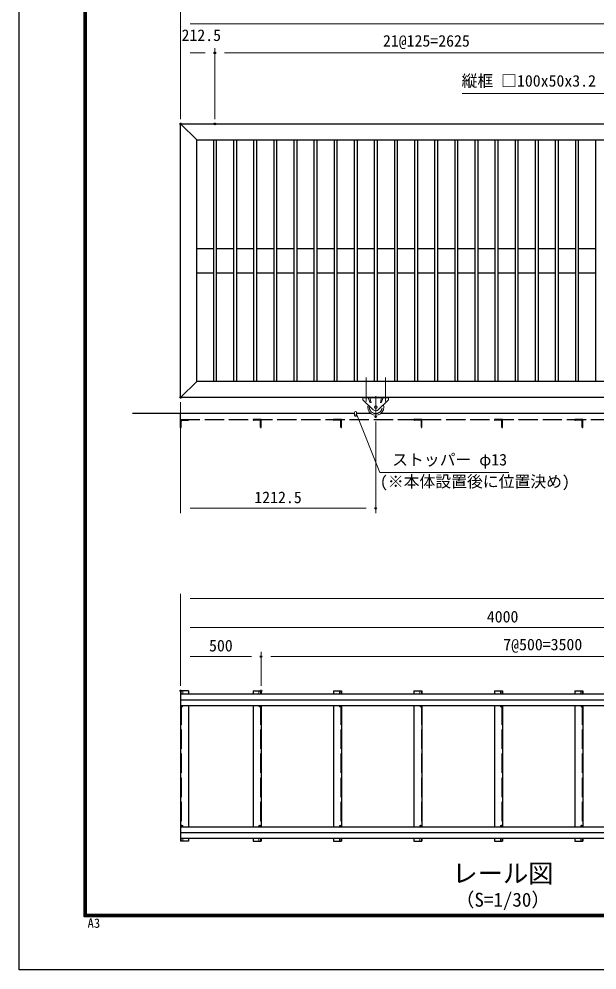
# Model space of a CAD drawing. Units: millimetres, scale not verified. Extents: x -6300 to 6300, y -4455 to 4455.
# Drawn here: x -6300 to -2708, y -4455 to 1454 of the extents above; entities that cross this region are included whole.
import ezdxf
from ezdxf.enums import TextEntityAlignment as Align

# ---------------------------------------------------------------- set-up
doc = ezdxf.new("R2010")
doc.units = ezdxf.units.MM
doc.header["$LTSCALE"] = 20
doc.header["$PDMODE"] = 32
doc.header["$PDSIZE"] = 10
for name, pattern in [('DASHED', [7.5, 6, -1.5]), ('USER1', [50.8, 31.75, -6.35, 6.35, -6.35]), ('USER2', [9.525, 6.35, -3.175])]:
    doc.linetypes.add(name, pattern=pattern)
for name, color, linetype, lineweight in [('0-0_D-TTL-TXT', 7, 'Continuous', 25), ('0-1_D-STR1', 1, 'Continuous', 25), ('0-2_D-BMK', 2, 'USER1', 13), ('0-3_D-STR4', 7, 'Continuous', 25), ('0-4_D-STR3', 3, 'Continuous', 13), ('0-5_D-STR5', 4, 'Continuous', 25), ('0-8_D-STR-DIM', 7, 'Continuous', 13), ('0-B_D-STR-TXT', 7, 'Continuous', 13), ('0-C_D-TTL', 7, 'Continuous', 25)]:
    doc.layers.add(name, color=color, linetype=linetype, lineweight=lineweight)
doc.layers.add('0-A_Defpoints', color=8, linetype='Continuous')
doc.styles.add('ＭＳ ゴシック', font='')
doc.styles.get('ＭＳ ゴシック').set_extended_font_data('MS Gothic')

msp = doc.modelspace()

# ---------------------------------------------------------------- linework, layer by layer
at = {"layer": '0-1_D-STR1'}
for p, q in [((-5195.52, 702.24), (-5295.52, 802.24)), ((-5092.02, 702.24), (-5092.02, -797.76)), ((-5074.02, 702.24), (-5074.02, -797.76)), ((-4967.02, 702.24), (-4967.02, -797.76)), ((-4949.02, 702.24), (-4949.02, -797.76)), ((-4842.02, 702.24), (-4842.02, -797.76)), ((-4824.02, 702.24), (-4824.02, -797.76)), ((-4717.02, 702.24), (-4717.02, -797.76)), ((-4699.02, 702.24), (-4699.02, -797.76)), ((-4592.02, 702.24), (-4592.02, -797.76)), ((-4574.02, 702.24), (-4574.02, -797.76)), ((-4467.02, 702.24), (-4467.02, -797.76)), ((-4449.02, 702.24), (-4449.02, -797.76)), ((-4342.02, 702.24), (-4342.02, -797.76)), ((-4324.02, 702.24), (-4324.02, -797.76)), ((-4217.02, 702.24), (-4217.02, -797.76)), ((-4199.02, 702.24), (-4199.02, -797.76)), ((-4092.02, 702.24), (-4092.02, -797.76)), ((-4074.02, 702.24), (-4074.02, -797.76)), ((-3967.02, 702.24), (-3967.02, -797.76)), ((-3949.02, 702.24), (-3949.02, -797.76)), ((-3842.02, 702.24), (-3842.02, -797.76)), ((-3824.02, 702.24), (-3824.02, -797.76)), ((-3717.02, 702.24), (-3717.02, -797.76)), ((-3699.02, 702.24), (-3699.02, -797.76)), ((-3592.02, 702.24), (-3592.02, -797.76)), ((-3574.02, 702.24), (-3574.02, -797.76)), ((-3467.02, 702.24), (-3467.02, -797.76)), ((-3449.02, 702.24), (-3449.02, -797.76)), ((-3342.02, 702.24), (-3342.02, -797.76)), ((-3324.02, 702.24), (-3324.02, -797.76)), ((-3217.02, 702.24), (-3217.02, -797.76)), ((-3199.02, 702.24), (-3199.02, -797.76)), ((-3092.02, 702.24), (-3092.02, -797.76)), ((-3074.02, 702.24), (-3074.02, -797.76)), ((-2967.02, 702.24), (-2967.02, -797.76)), ((-2949.02, 702.24), (-2949.02, -797.76)), ((-2842.02, 702.24), (-2842.02, -797.76)), ((-2824.02, 702.24), (-2824.02, -797.76)), ((-2717.02, 702.24), (-2717.02, -797.76)), ((-5195.52, 27.24), (-5092.02, 27.24)), ((-5074.02, 27.24), (-4967.02, 27.24)), ((-4949.02, 27.24), (-4842.02, 27.24)), ((-4824.02, 27.24), (-4717.02, 27.24)), ((-4699.02, 27.24), (-4592.02, 27.24)), ((-4574.02, 27.24), (-4467.02, 27.24)), ((-4449.02, 27.24), (-4342.02, 27.24)), ((-4324.02, 27.24), (-4217.02, 27.24)), ((-4199.02, 27.24), (-4092.02, 27.24)), ((-4074.02, 27.24), (-3967.02, 27.24)), ((-3949.02, 27.24), (-3842.02, 27.24)), ((-3824.02, 27.24), (-3717.02, 27.24)), ((-3699.02, 27.24), (-3592.02, 27.24)), ((-3574.02, 27.24), (-3467.02, 27.24)), ((-3449.02, 27.24), (-3342.02, 27.24)), ((-3324.02, 27.24), (-3217.02, 27.24)), ((-3199.02, 27.24), (-3092.02, 27.24)), ((-3074.02, 27.24), (-2967.02, 27.24)), ((-2949.02, 27.24), (-2842.02, 27.24)), ((-2824.02, 27.24), (-2717.02, 27.24)), ((-5195.52, -122.76), (-5092.02, -122.76)), ((-5074.02, -122.76), (-4967.02, -122.76)), ((-4949.02, -122.76), (-4842.02, -122.76)), ((-4824.02, -122.76), (-4717.02, -122.76)), ((-4699.02, -122.76), (-4592.02, -122.76)), ((-4574.02, -122.76), (-4467.02, -122.76)), ((-4449.02, -122.76), (-4342.02, -122.76)), ((-4324.02, -122.76), (-4217.02, -122.76)), ((-4199.02, -122.76), (-4092.02, -122.76)), ((-4074.02, -122.76), (-3967.02, -122.76)), ((-3949.02, -122.76), (-3842.02, -122.76)), ((-3824.02, -122.76), (-3717.02, -122.76)), ((-3699.02, -122.76), (-3592.02, -122.76)), ((-3574.02, -122.76), (-3467.02, -122.76)), ((-3449.02, -122.76), (-3342.02, -122.76)), ((-3324.02, -122.76), (-3217.02, -122.76)), ((-3199.02, -122.76), (-3092.02, -122.76)), ((-3074.02, -122.76), (-2967.02, -122.76)), ((-2949.02, -122.76), (-2842.02, -122.76)), ((-2824.02, -122.76), (-2717.02, -122.76)), ((-5195.52, -797.76), (-5295.52, -897.76)), ((-5295.52, -2739.9), (-1295.52, -2739.9)), ((-5295.52, -2775.26), (-1295.52, -2775.26)), ((-5245.52, -2720.26), (-5245.52, -2739.9)), ((-4845.52, -2720.26), (-4845.52, -2739.9)), ((-4345.52, -2720.26), (-4345.52, -2739.9)), ((-3845.52, -2720.26), (-3845.52, -2739.9)), ((-3345.52, -2720.26), (-3345.52, -2739.9)), ((-2845.52, -2720.26), (-2845.52, -2739.9)), ((-5295.52, -2810.62), (-1295.52, -2810.62)), ((-5245.52, -2810.62), (-5245.52, -3564.9)), ((-4845.52, -2810.62), (-4845.52, -3564.9)), ((-4795.52, -2810.62), (-4795.52, -3564.9)), ((-4345.52, -2810.62), (-4345.52, -3564.9)), ((-4295.52, -2810.62), (-4295.52, -3564.9)), ((-3845.52, -2810.62), (-3845.52, -3564.9)), ((-3795.52, -2810.62), (-3795.52, -3564.9)), ((-3345.52, -2810.62), (-3345.52, -3564.9)), ((-3295.52, -2810.62), (-3295.52, -3564.9)), ((-2845.52, -2810.62), (-2845.52, -3564.9)), ((-2795.52, -2810.62), (-2795.52, -3564.9)), ((-5295.52, -3564.9), (-1295.52, -3564.9)), ((-5295.52, -3600.26), (-1295.52, -3600.26)), ((-5295.52, -3635.62), (-1295.52, -3635.62)), ((-5245.52, -3655.26), (-5295.52, -3655.26)), ((-5245.52, -3655.26), (-5295.52, -3655.26)), ((-5245.52, -3635.62), (-5245.52, -3655.26)), ((-4845.52, -3635.62), (-4845.52, -3655.26)), ((-4845.52, -3655.26), (-4795.52, -3655.26)), ((-4845.52, -3655.26), (-4795.52, -3655.26)), ((-4795.52, -3635.62), (-4795.52, -3655.26)), ((-4345.52, -3635.62), (-4345.52, -3655.26)), ((-4345.52, -3655.26), (-4295.52, -3655.26)), ((-4345.52, -3655.26), (-4295.52, -3655.26)), ((-4295.52, -3635.62), (-4295.52, -3655.26)), ((-3845.52, -3635.62), (-3845.52, -3655.26)), ((-3845.52, -3655.26), (-3795.52, -3655.26)), ((-3845.52, -3655.26), (-3795.52, -3655.26)), ((-3795.52, -3635.62), (-3795.52, -3655.26)), ((-3345.52, -3635.62), (-3345.52, -3655.26)), ((-3345.52, -3655.26), (-3295.52, -3655.26)), ((-3345.52, -3655.26), (-3295.52, -3655.26)), ((-3295.52, -3635.62), (-3295.52, -3655.26)), ((-2845.52, -3635.62), (-2845.52, -3655.26)), ((-2845.52, -3655.26), (-2795.52, -3655.26)), ((-2845.52, -3655.26), (-2795.52, -3655.26)), ((-2795.52, -3635.62), (-2795.52, -3655.26))]:
    msp.add_line(p, q, dxfattribs=at)
at = {"layer": '0-1_D-STR1', "linetype": 'DASHED'}
for p, q in [((-5291.52, -2810.62), (-5291.52, -3564.9)), ((-4799.52, -2810.62), (-4799.52, -3564.9)), ((-4299.52, -2810.62), (-4299.52, -3564.9)), ((-3799.52, -2810.62), (-3799.52, -3564.9)), ((-3299.52, -2810.62), (-3299.52, -3564.9)), ((-2799.52, -2810.62), (-2799.52, -3564.9))]:
    msp.add_line(p, q, dxfattribs=at)
at = {"layer": '0-1_D-STR1'}
for points in [[(-5295.52, 802.24), (704.48, 802.24), (704.48, -897.76), (-5295.52, -897.76)], [(-5195.52, 702.24), (604.48, 702.24), (604.48, -797.76), (-5195.52, -797.76)]]:
    msp.add_lwpolyline(points, close=True, dxfattribs=at)
for points in [[(-5245.52, -2720.26), (-5295.52, -2720.26), (-5295.52, -3655.26)], [(-4845.52, -2720.26), (-4795.52, -2720.26), (-4795.52, -2739.9)], [(-4345.52, -2720.26), (-4295.52, -2720.26), (-4295.52, -2739.9)], [(-3845.52, -2720.26), (-3795.52, -2720.26), (-3795.52, -2739.9)], [(-3345.52, -2720.26), (-3295.52, -2720.26), (-3295.52, -2739.9)], [(-2845.52, -2720.26), (-2795.52, -2720.26), (-2795.52, -2739.9)]]:
    msp.add_lwpolyline(points, dxfattribs=at)
at = {"layer": '0-2_D-BMK'}
for p, q in [((-4143.02, -772.76), (-4143.02, -922.76)), ((-4023.02, -772.76), (-4023.02, -922.76)), ((-4083.02, -1017.76), (-4083.02, -889.76))]:
    msp.add_line(p, q, dxfattribs=at)
at = {"layer": '0-3_D-STR4'}
for p, q in [((-4214.52, -997.76), (-5595.52, -997.76)), ((-4113.02, -997.76), (-4201.52, -997.76)), ((-538.02, -997.76), (-4053.02, -997.76))]:
    msp.add_line(p, q, dxfattribs=at)
at = {"layer": '0-4_D-STR3', "color": 4}
for p, q in [((-4163.02, -897.76), (-4003.02, -897.76)), ((-4163.02, -897.76), (-4163.02, -899.76)), ((-4163.02, -899.76), (-4003.02, -899.76)), ((-4003.02, -897.76), (-4003.02, -899.76))]:
    msp.add_line(p, q, dxfattribs=at)
at = {"layer": '0-4_D-STR3'}
for p, q in [((-4129.02, -899.76), (-4117.02, -931.76)), ((-4119.02, -899.76), (-4112.02, -931.76)), ((-4003.02, -911.76), (-4067.82, -973.67)), ((-4047.02, -899.76), (-4054.02, -931.76)), ((-4037.02, -899.76), (-4049.02, -931.76)), ((-4003.02, -899.76), (-4003.02, -911.76)), ((-4214.52, -1009.79), (-4214.52, -991.27)), ((-4201.52, -1009.79), (-4201.52, -991.27)), ((-5291.52, -2720.26), (-5291.52, -2739.9)), ((-5291.52, -2739.9), (-5291.52, -2720.26)), ((-4799.52, -2720.26), (-4799.52, -2739.9)), ((-4799.52, -2739.9), (-4799.52, -2720.26)), ((-4299.52, -2720.26), (-4299.52, -2739.9)), ((-4299.52, -2739.9), (-4299.52, -2720.26)), ((-3799.52, -2720.26), (-3799.52, -2739.9)), ((-3799.52, -2739.9), (-3799.52, -2720.26)), ((-3299.52, -2720.26), (-3299.52, -2739.9)), ((-3299.52, -2739.9), (-3299.52, -2720.26)), ((-2799.52, -2720.26), (-2799.52, -2739.9)), ((-2799.52, -2739.9), (-2799.52, -2720.26)), ((-5291.52, -2815.76), (-5291.52, -2810.62)), ((-5282.52, -2815.76), (-5282.52, -2810.62)), ((-4808.52, -2815.76), (-4808.52, -2810.62)), ((-4799.52, -2815.76), (-4799.52, -2810.62)), ((-4308.52, -2815.76), (-4308.52, -2810.62)), ((-4299.52, -2815.76), (-4299.52, -2810.62)), ((-3808.52, -2815.76), (-3808.52, -2810.62)), ((-3799.52, -2815.76), (-3799.52, -2810.62)), ((-3308.52, -2815.76), (-3308.52, -2810.62)), ((-3299.52, -2815.76), (-3299.52, -2810.62)), ((-2808.52, -2815.76), (-2808.52, -2810.62)), ((-2799.52, -2815.76), (-2799.52, -2810.62)), ((-5291.52, -3559.76), (-5291.52, -3564.9)), ((-5282.52, -3559.76), (-5282.52, -3564.9)), ((-4808.52, -3559.76), (-4808.52, -3564.9)), ((-4799.52, -3559.76), (-4799.52, -3564.9)), ((-4308.52, -3559.76), (-4308.52, -3564.9)), ((-4299.52, -3559.76), (-4299.52, -3564.9)), ((-3808.52, -3559.76), (-3808.52, -3564.9)), ((-3799.52, -3559.76), (-3799.52, -3564.9)), ((-3308.52, -3559.76), (-3308.52, -3564.9)), ((-3299.52, -3559.76), (-3299.52, -3564.9)), ((-2808.52, -3559.76), (-2808.52, -3564.9)), ((-2799.52, -3559.76), (-2799.52, -3564.9)), ((-5291.52, -3635.62), (-5291.52, -3655.26)), ((-5291.52, -3635.62), (-5291.52, -3655.26)), ((-4799.52, -3635.62), (-4799.52, -3655.26)), ((-4799.52, -3635.62), (-4799.52, -3655.26)), ((-4299.52, -3635.62), (-4299.52, -3655.26)), ((-4299.52, -3635.62), (-4299.52, -3655.26)), ((-3799.52, -3635.62), (-3799.52, -3655.26)), ((-3799.52, -3635.62), (-3799.52, -3655.26)), ((-3299.52, -3635.62), (-3299.52, -3655.26)), ((-3299.52, -3635.62), (-3299.52, -3655.26)), ((-2799.52, -3635.62), (-2799.52, -3655.26)), ((-2799.52, -3635.62), (-2799.52, -3655.26))]:
    msp.add_line(p, q, dxfattribs=at)
for points in [[(-4163.02, -899.76), (-4163.02, -911.76), (-4098.22, -973.67)], [(-5282.52, -2739.9), (-5282.52, -2720.26), (-5291.52, -2720.26)], [(-4808.52, -2739.9), (-4808.52, -2720.26), (-4799.52, -2720.26)], [(-4308.52, -2739.9), (-4308.52, -2720.26), (-4299.52, -2720.26)], [(-3808.52, -2739.9), (-3808.52, -2720.26), (-3799.52, -2720.26)], [(-3308.52, -2739.9), (-3308.52, -2720.26), (-3299.52, -2720.26)], [(-2808.52, -2739.9), (-2808.52, -2720.26), (-2799.52, -2720.26)], [(-5282.52, -3635.62), (-5282.52, -3655.26), (-5291.52, -3655.26)], [(-4808.52, -3635.62), (-4808.52, -3655.26), (-4799.52, -3655.26)], [(-4308.52, -3635.62), (-4308.52, -3655.26), (-4299.52, -3655.26)], [(-3808.52, -3635.62), (-3808.52, -3655.26), (-3799.52, -3655.26)], [(-3308.52, -3635.62), (-3308.52, -3655.26), (-3299.52, -3655.26)], [(-2808.52, -3635.62), (-2808.52, -3655.26), (-2799.52, -3655.26)]]:
    msp.add_lwpolyline(points, dxfattribs=at)
for centre, radius in [((-4083.02, -957.76), 8.5), ((-5287.02, -2815.76), 4.5), ((-4804.02, -2815.76), 4.5), ((-4304.02, -2815.76), 4.5), ((-3804.02, -2815.76), 4.5), ((-3304.02, -2815.76), 4.5), ((-2804.02, -2815.76), 4.5), ((-5287.02, -3559.76), 4.5), ((-4804.02, -3559.76), 4.5), ((-4304.02, -3559.76), 4.5), ((-3804.02, -3559.76), 4.5), ((-3304.02, -3559.76), 4.5), ((-2804.02, -3559.76), 4.5)]:
    msp.add_circle(centre, radius, dxfattribs=at)
for centre, radius, start, end in [((-4083.02, -957.76), 50, 162.4129, 17.5871), ((-4208.02, -991.27), 6.5, 0, 180), ((-4083.02, -957.76), 22, 226.30902, 313.69098)]:
    msp.add_arc(centre, radius, start, end, dxfattribs=at)
at = {"layer": '0-4_D-STR3', "linetype": 'USER2'}
msp.add_arc((-4083.02, -957.76), 40, 169.67603, 10.32397, dxfattribs=at)
at = {"layer": '0-4_D-STR3'}
msp.add_ellipse((-4208.02, -1009.79), major_axis=(-6.5, 0), ratio=0.707107, dxfattribs=at)
at = {"layer": '0-5_D-STR5', "linetype": 'DASHED'}
for q in [(-5295.52, -997.76), (704.48, -1034.71)]:
    msp.add_line((-5295.52, -1034.71), q, dxfattribs=at)
at = {"layer": '0-5_D-STR5'}
for p, q in [((-5295.52, -1034.71), (-5245.52, -1034.71)), ((-5295.52, -1084.71), (-5295.52, -1034.71)), ((-5291.52, -1081.71), (-5291.52, -1045.21)), ((-5285.02, -1038.71), (-5248.52, -1038.71)), ((-5245.52, -1034.71), (-5245.52, -1035.71)), ((-4845.52, -1034.71), (-4845.52, -1035.71)), ((-4795.52, -1034.71), (-4845.52, -1034.71)), ((-4806.02, -1038.71), (-4842.52, -1038.71)), ((-4799.52, -1081.71), (-4799.52, -1045.21)), ((-4795.52, -1084.71), (-4795.52, -1034.71)), ((-4345.52, -1034.71), (-4345.52, -1035.71)), ((-4295.52, -1034.71), (-4345.52, -1034.71)), ((-4306.02, -1038.71), (-4342.52, -1038.71)), ((-4299.52, -1081.71), (-4299.52, -1045.21)), ((-4295.52, -1084.71), (-4295.52, -1034.71)), ((-3845.52, -1034.71), (-3845.52, -1035.71)), ((-3795.52, -1034.71), (-3845.52, -1034.71)), ((-3806.02, -1038.71), (-3842.52, -1038.71)), ((-3799.52, -1081.71), (-3799.52, -1045.21)), ((-3795.52, -1084.71), (-3795.52, -1034.71)), ((-3345.52, -1034.71), (-3345.52, -1035.71)), ((-3295.52, -1034.71), (-3345.52, -1034.71)), ((-3306.02, -1038.71), (-3342.52, -1038.71)), ((-3299.52, -1081.71), (-3299.52, -1045.21)), ((-3295.52, -1084.71), (-3295.52, -1034.71)), ((-2845.52, -1034.71), (-2845.52, -1035.71)), ((-2795.52, -1034.71), (-2845.52, -1034.71)), ((-2806.02, -1038.71), (-2842.52, -1038.71)), ((-2799.52, -1081.71), (-2799.52, -1045.21)), ((-2795.52, -1084.71), (-2795.52, -1034.71)), ((-5294.52, -1084.71), (-5295.52, -1084.71)), ((-4796.52, -1084.71), (-4795.52, -1084.71)), ((-4296.52, -1084.71), (-4295.52, -1084.71)), ((-3796.52, -1084.71), (-3795.52, -1084.71)), ((-3296.52, -1084.71), (-3295.52, -1084.71)), ((-2796.52, -1084.71), (-2795.52, -1084.71))]:
    msp.add_line(p, q, dxfattribs=at)
for centre, radius, start, end in [((-5285.02, -1045.21), 6.5, 90, 180), ((-5248.52, -1035.71), 3, 270, 0), ((-4842.52, -1035.71), 3, 180, 270), ((-4806.02, -1045.21), 6.5, 0, 90), ((-4342.52, -1035.71), 3, 180, 270), ((-4306.02, -1045.21), 6.5, 0, 90), ((-3842.52, -1035.71), 3, 180, 270), ((-3806.02, -1045.21), 6.5, 0, 90), ((-3342.52, -1035.71), 3, 180, 270), ((-3306.02, -1045.21), 6.5, 0, 90), ((-2842.52, -1035.71), 3, 180, 270), ((-2806.02, -1045.21), 6.5, 0, 90), ((-5294.52, -1081.71), 3, 270, 0), ((-4796.52, -1081.71), 3, 180, 270), ((-4296.52, -1081.71), 3, 180, 270), ((-3796.52, -1081.71), 3, 180, 270), ((-3296.52, -1081.71), 3, 180, 270), ((-2796.52, -1081.71), 3, 180, 270)]:
    msp.add_arc(centre, radius, start, end, dxfattribs=at)
at = {"layer": '0-8_D-STR-DIM'}
for p, q in [((-5295.52, 832.24), (-5295.52, 1633.61)), ((-5295.52, 832.24), (-5295.52, 1453.61)), ((-5235.52, 1423.61), (-2355.52, 1423.61)), ((-5295.52, 832.24), (-5295.52, 1273.61)), ((-5235.52, 1243.61), (-5143.02, 1243.61)), ((-5083.02, 832.24), (-5083.02, 1273.61)), ((-5083.02, 832.24), (-5083.02, 1273.61)), ((-5023.02, 1243.61), (-2518.02, 1243.61)), ((-5295.52, -927.76), (-5295.52, -1615.81)), ((-4083.02, -1047.76), (-4083.02, -1615.81)), ((-5235.52, -1585.81), (-4143.02, -1585.81)), ((-5295.52, -2690.26), (-5295.52, -2117.27)), ((-5235.52, -2147.27), (2044.48, -2147.27)), ((-5295.52, -2690.26), (-5295.52, -2297.27)), ((-5235.52, -2327.27), (-1355.52, -2327.27)), ((-5295.52, -2690.26), (-5295.52, -2477.27)), ((-4795.52, -2690.26), (-4795.52, -2477.27)), ((-4795.52, -2690.26), (-4795.52, -2477.27)), ((-5235.52, -2507.27), (-4855.52, -2507.27)), ((-4735.52, -2507.27), (-1355.52, -2507.27))]:
    msp.add_line(p, q, dxfattribs=at)
at = {"layer": '0-A_Defpoints'}
for p in [(-5083.02, 1243.61), (-5295.52, 802.24), (-5083.02, 802.24), (-5295.52, -897.76), (-4083.02, -1017.76), (-4083.02, -1585.81), (-4795.52, -2507.27), (-5295.52, -2720.26), (-4795.52, -2720.26)]:
    msp.add_point(p, dxfattribs=at)
at = {"layer": '0-B_D-STR-TXT'}
for points in [[(-3544.87, 991.82), (-2642.34, 991.82), (-2311.89, 601.6)], [(-3255.41, -1364.25), (-4057.05, -1364.25), (-4200.77, -1006.29)]]:
    msp.add_lwpolyline(points, dxfattribs=at)
at = {"layer": '0-C_D-TTL', "color": 2}
msp.add_lwpolyline([(-6299.73, 4455.2), (6300.27, 4455.2), (6300.27, -4454.8), (-6299.73, -4454.8)], close=True, dxfattribs=at)
at = {"layer": '0-C_D-TTL'}
for points in [[(-5894.73, 4125.2), (5895.27, 4125.2), (5895.27, -4124.8), (-5894.73, -4124.8)], [(-5890.98, 4121.45), (5891.52, 4121.45), (5891.52, -4121.05), (-5890.98, -4121.05)], [(-5887.23, 4117.7), (5887.77, 4117.7), (5887.77, -4117.3), (-5887.23, -4117.3)], [(-5883.48, 4113.95), (5884.02, 4113.95), (5884.02, -4113.55), (-5883.48, -4113.55)], [(-5879.73, 4110.2), (5880.27, 4110.2), (5880.27, -4109.8), (-5879.73, -4109.8)]]:
    msp.add_lwpolyline(points, close=True, dxfattribs=at)

# ---------------------------------------------------------------- texts
at = {"layer": '0-0_D-TTL-TXT', "style": 'ＭＳ ゴシック'}
for s, height, p in [('レール図', 115.4, (-3607.4, -3946.59)), ('（S=1/30）', 86.66, (-3587.9, -4087.53))]:
    msp.add_text(s, height=height, dxfattribs=at).set_placement(p, align=Align.BOTTOM_LEFT)
at = {"layer": '0-8_D-STR-DIM', "style": 'ＭＳ ゴシック'}
for s, p in [('212.5', (-5289.76, 1295.73)), ('21@125=2625', (-4038.04, 1260.76)), ('1212.5', (-4837.39, -1575.69)), ('4000', (-3392.64, -2317.15)), ('500', (-5118.83, -2497.15)), ('7@500=3500', (-3290.39, -2490.12))]:
    msp.add_text(s, height=72.14, dxfattribs=at).set_placement(p, align=Align.BOTTOM_LEFT)
at = {"layer": '0-B_D-STR-TXT', "style": 'ＭＳ ゴシック'}
for s, p in [('縦框 □100x50x3.2', (-3549.44, 1012.22)), ('ストッパー φ13', (-3980.67, -1341.76)), ('(※本体設置後に位置決め)', (-4056.93, -1477.32))]:
    msp.add_text(s, height=72.14, dxfattribs=at).set_placement(p, align=Align.BOTTOM_LEFT)
at = {"layer": '0-C_D-TTL', "style": 'ＭＳ ゴシック'}
msp.add_text('A3', height=57.77, dxfattribs=at).set_placement((-5873.86, -4210.01), align=Align.BOTTOM_LEFT)

doc.saveas('drawing.dxf')
